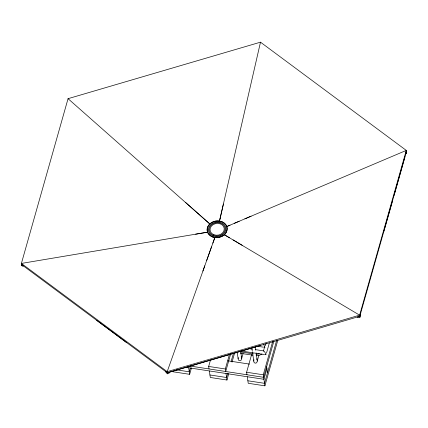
<?xml version="1.0" encoding="UTF-8"?>
<svg xmlns="http://www.w3.org/2000/svg" width="428" height="428" viewBox="0 0 428 428"><rect width="100%" height="100%" fill="white"/><g stroke="black" fill="none" stroke-linecap="round" stroke-linejoin="round"><path stroke-width="0.64" d="M264.975 347.301L263.846 344.92A3.51 0.824 60.9 0 0 263.407 344.321M266.072 354.71L264.98 352.394A3.51 0.824 60.9 0 0 264.274 351.463L263.846 351.035M359.841 316.597L359.846 316.479A3.681 0.717 -81.3 0 0 359.852 316.003A15.328 2.996 -81.3 0 0 359.996 315.57L360.199 314.949M21.721 265.611L21.619 264.777A3.595 0.642 -81.9 0 0 21.63 264.263A15.884 2.825 -80.5 0 0 21.748 263.916M220.126 218.382L219.505 221.121A10.32 9.678 -1.9 0 0 209.859 223.951A10.32 8.763 17.5 0 0 207.526 232.195L21.4 263.429L21.566 264.547L167.353 372.793L260.577 345.423M223.416 203.963L219.484 221.116A10.32 9.191 -32.8 0 1 226.792 226.546L230.029 225.176M220.11 218.376L260.497 42.174L406.284 150.415L406.45 151.539L359.793 316.287L167.353 372.793L167.188 371.67L204.782 265.815M406.076 152.93L406.236 152.282A15.884 3.44 -81.9 0 0 406.37 151.726A3.681 1.321 47.2 0 1 406.22 151.33A15.328 5.5 47.2 0 1 405.974 151.175M406.022 153.144L405.942 153.465M260.497 42.174L68.052 98.675L21.4 263.429L167.188 371.67L224.449 354.898L359.627 315.169L406.284 150.415L244.859 218.847M190.369 367.968L189.283 371.814L176.47 369.851M172.992 371.772L189.652 374.318L191.466 367.909M209.041 368.947L208.671 366.443L210.485 360.034M230.783 353.544L225.7 371.499L225.326 368.99L229.504 354.245M227.819 373.163L226.589 377.517L209.929 374.971M231.125 361.489L233.485 353.154M209.335 370.937L210.303 377.475L226.958 380.027L228.771 373.612M232.04 362.072L234.581 353.095M241.627 358.685L243.077 353.56M246.977 374.751L246.608 372.248L251.691 354.293M257.255 361.077L258.887 355.31M265.387 345.728L266.114 343.165M266.478 353.143L269.383 342.882M247.272 376.742L248.24 383.279L264.895 385.826L263.268 374.794L272.706 341.453M273.802 341.394L263.637 377.303L190.118 366.052M266.922 368.711L263.932 379.288L185.484 367.288M276.691 340.367L264.525 383.322L247.866 380.776M264.895 385.826L277.788 340.308M394.07 195.414L404.99 156.702M264.525 347.113L263.439 351.179M383.846 231.345L392.615 200.55M202.915 271.068L211.523 246.86M206.612 260.668L214.808 237.636A10.32 7.372 7.3 0 1 207.532 232.206L195.601 234.175M212.86 243.141L214.835 237.642M253.986 359.739L253.932 359.9A3.51 3.36 50.2 0 0 253.783 361.179C253.558 363.415 256.789 364.009 257.132 361.687A3.51 3.36 50.2 0 0 257.265 360.451L256.158 352.881M169.622 372.248A1.921 1.065 -19.9 0 1 167.519 373.81L167.45 373.055A3.595 2.028 -18.7 0 0 167.626 372.665M359.852 316.003L359.509 316.324A15.884 9.111 -20 0 1 358.937 316.554L357.68 317.02M21.63 264.884L21.662 264.846A3.681 1.316 47.2 0 0 21.775 264.665L21.625 264.269M262 353.967L259.507 355.288L256.142 355.641M239.193 221.265L226.797 226.54A10.32 7.774 -28.8 0 1 224.454 234.779A10.32 6.875 -11.6 0 1 214.84 237.62M234.196 223.379L251.076 216.21M169.146 372.355L168.209 372.553A15.884 9.106 -20.3 0 1 167.621 372.665L167.134 372.59A15.328 5.484 47.2 0 1 166.711 372.323L166.118 371.932M256.88 346.166L263.466 347.178M248.994 348.643L252.301 349.152M255.602 349.655L263.53 350.869M240.857 350.96L264.558 354.587M240.247 351.87L253.424 353.881M235.25 352.517L237.208 352.816M240.472 353.314L252.868 355.208M227.899 360.799L249.561 364.116M208.671 366.443L225.326 368.99M246.608 372.248L263.268 374.794M224.454 234.801L359.627 315.169L359.793 316.287M224.465 234.79L229.44 237.743M233.11 239.91L242.162 245.287M96.728 320.358L126.217 342.304M264.558 347.269L264.188 346.905M265.649 354.678L265.232 354.261M23.166 265.815L22.208 265.028A15.328 5.478 47.2 0 1 21.769 264.659M68.052 98.675L209.843 223.967L185.431 202.342M256.586 358.787L257.233 360.178M241.178 356.663L241.638 358.059A3.51 3.36 50.2 0 1 241.504 359.295C241.205 361.601 237.861 360.97 238.161 358.803A3.51 3.36 50.2 0 1 238.278 357.605M406.226 151.335L406.6 152.598M167.407 373.141L167.348 373.039A3.681 1.316 47.2 0 1 167.134 372.59M357.557 317.068A1.921 1.065 -20 0 0 359.921 317.314L359.798 316.602A3.595 2.012 -21.3 0 1 359.504 316.329M266.628 366.726L267.521 372.745M255.275 346.931L255.767 350.238M251.835 348.028L252.317 351.297M252.509 352.608L253.767 361.104M240.627 351.153L241.601 357.765M237.171 352.174L238.139 358.712M225.989 373.484L226.958 380.027M188.684 367.78L189.652 374.318M259.341 353.769A8.918 7.378 -8.4 0 1 256.051 354.202M167.492 373.805A1.915 0.685 47.2 0 1 165.69 371.643M406.461 151.86A3.595 0.696 -82.5 0 1 406.37 151.731M405.915 153.577A1.921 0.374 -81.3 0 0 406.589 152.571A1.915 0.685 47.2 0 1 405.931 152.052M360.344 314.489A1.915 0.374 -81.3 0 1 359.943 317.298M23.256 265.895A1.915 0.685 47.2 0 1 21.726 265.579A1.921 0.374 -81.3 0 0 22.026 264.306M213.048 236.074A8.918 7.378 -8.4 0 0 226.027 228.584A8.918 7.378 -8.4 0 0 212.368 223.298A8.918 7.378 -8.4 0 0 213.048 236.074M213.866 234.726A7.137 5.901 -8.4 0 0 224.251 228.734A7.137 5.901 -8.4 0 0 213.321 224.502A7.137 5.901 -8.4 0 0 213.866 234.726M212.518 236.957A10.074 8.33 -8.4 0 0 227.177 228.493A10.074 8.33 -8.4 0 0 211.753 222.528A10.074 8.33 -8.4 0 0 212.518 236.957M213.444 235.427A8.057 6.666 -8.4 0 0 225.171 228.659A8.057 6.666 -8.4 0 0 212.828 223.887A8.057 6.666 -8.4 0 0 213.444 235.427"/></g></svg>
